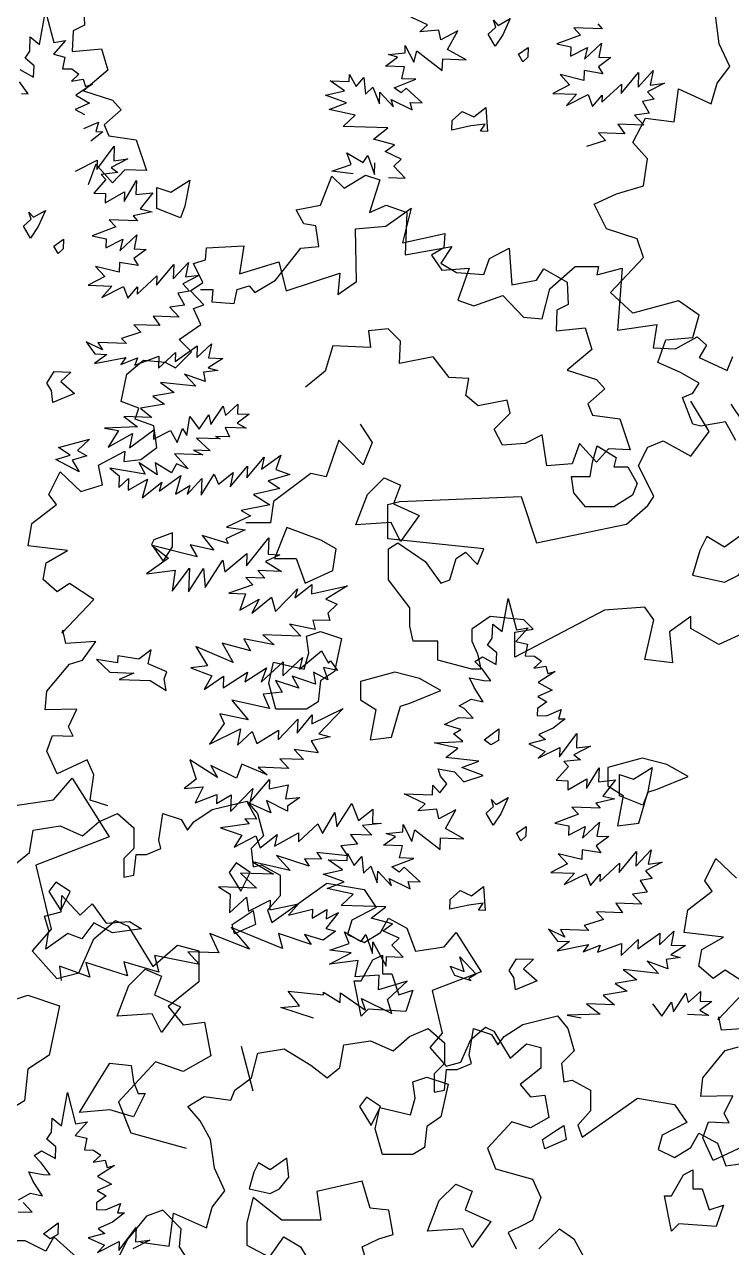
# Model space of a CAD drawing. Header units: inches. Extents: x 11.9 to 85.3, y 21.1 to 37.4.
# Drawn here: x 68.624 to 68.981, y 22.103 to 22.72 of the extents above; entities that cross this region are included whole.
import ezdxf

# ---------------------------------------------------------------- set-up
doc = ezdxf.new("R2010")
doc.units = ezdxf.units.IN
doc.header["$MEASUREMENT"] = 0
doc.layers.add('CAY', color=94, linetype='Continuous')
doc.layers.add('CAY-3', color=61, linetype='Continuous')

# ---------------------------------------------------------------- blocks, each defined once
blk = doc.blocks.new('A$C76451831')
at = {"layer": 'CAY'}
for p, q in [((4659.2, 1730), (4666, 1767.4)), ((4666, 1767.4), (4675.2, 1732.1)), ((4648.1, 1722.6), (4648.6, 1738.5)), ((4648.6, 1738.5), (4659.2, 1730)), ((4688.4, 1734.4), (4674.7, 1719)), ((4675.2, 1732.1), (4688.4, 1734.4)), ((4642.8, 1714.7), (4648.1, 1722.6)), ((4653, 1706.2), (4642.8, 1714.7)), ((4652.5, 1693), (4653, 1706.2)), ((4674.7, 1719), (4687.7, 1715.8)), ((4687.7, 1715.8), (4685, 1702.8)), ((4628.6, 1696.6), (4636.9, 1701.7)), ((4636.5, 1688.1), (4628.6, 1696.6)), ((4636.9, 1701.7), (4652.5, 1693)), ((4685, 1702.8), (4695.4, 1702.4)), ((4703.4, 1696.7), (4694.9, 1688.8)), ((4695.4, 1702.4), (4703.4, 1696.7)), ((4627.6, 1667.1), (4622.5, 1678.2)), ((4622.5, 1678.2), (4638.7, 1674.9)), ((4646.4, 1674.6), (4636.5, 1688.1)), ((4694.9, 1688.8), (4708.2, 1691.1)), ((4718.8, 1685.3), (4699.8, 1672.8)), ((4708.2, 1691.1), (4710.6, 1682.8)), ((4710.6, 1682.8), (4718.8, 1685.3)), ((4637.9, 1650.9), (4627.6, 1667.1)), ((4638.7, 1674.9), (4646.4, 1674.6)), ((4699.8, 1672.8), (4715.4, 1664.1)), ((4611, 1646.4), (4624.4, 1654.1)), ((4624.4, 1654.1), (4637.9, 1650.9)), ((4709.5, 1651.1), (4698.8, 1643.4)), ((4715.4, 1664.1), (4699.3, 1656.9)), ((4699.3, 1656.9), (4709.5, 1651.1)), ((4616.3, 1643.5), (4611, 1646.4)), ((4626.4, 1632.7), (4616.3, 1643.5)), ((4698.8, 1643.4), (4698.5, 1635.7)), ((4708.9, 1635.3), (4725.5, 1642.4)), ((4725.5, 1642.4), (4722.4, 1632.1)), ((4594.4, 1625.7), (4610.5, 1633.3)), ((4612.8, 1620.1), (4594.4, 1625.7)), ((4610.5, 1633.3), (4626.4, 1632.7)), ((4698.5, 1635.7), (4708.9, 1635.3)), ((4730.1, 1631.8), (4716.6, 1621.4)), ((4722.4, 1632.1), (4730.1, 1631.8)), ((4604.5, 1614.9), (4612.8, 1620.1)), ((4615, 1606.4), (4604.5, 1614.9)), ((4716.6, 1621.4), (4700.5, 1614.3)), ((4700.5, 1614.3), (4708, 1608.6)), ((4723.6, 1589.4), (4743.1, 1615.5)), ((4743.1, 1615.5), (4742.6, 1599.2)), ((4582.8, 1604.8), (4615, 1606.4)), ((4609.3, 1598.9), (4582.8, 1604.8)), ((4595.8, 1588.5), (4609.3, 1598.9)), ((4708, 1608.6), (4689.3, 1603.8)), ((4689.3, 1603.8), (4707.5, 1595.4)), ((4699.6, 1587.6), (4724, 1599.9)), ((4724, 1599.9), (4723.6, 1589.4)), ((4758.5, 1601.4), (4739.6, 1591.6)), ((4742.6, 1599.2), (4758.5, 1601.4)), ((4632.8, 1584.5), (4595.8, 1588.5)), ((4614, 1577.4), (4632.8, 1584.5)), ((4707.5, 1595.4), (4699.6, 1587.6)), ((4747.1, 1585.9), (4728.4, 1583.8)), ((4728.4, 1583.8), (4733.7, 1578.2)), ((4739.6, 1591.6), (4747.1, 1585.9)), ((4587.2, 1575.6), (4605.7, 1572.3)), ((4589.7, 1567.4), (4587.2, 1575.6)), ((4605.7, 1572.3), (4616.2, 1561)), ((4637.7, 1568.4), (4614, 1577.4)), ((4616.2, 1561), (4637.7, 1568.4)), ((4733.7, 1578.2), (4720, 1562.8)), ((4754.1, 1553.5), (4768.1, 1577)), ((4768.1, 1577), (4767.5, 1561.2)), ((4154.9, 1541), (4175.6, 1565.2)), ((4175.6, 1565.2), (4217.4, 1499.1)), ((4580.8, 1546.4), (4581.1, 1557.2)), ((4581.1, 1557.2), (4589, 1548.8)), ((4589, 1548.8), (4597.1, 1559)), ((4597.1, 1559), (4589.7, 1567.4)), ((4720, 1562.8), (4733.1, 1562.4)), ((4732.8, 1552), (4754.5, 1564.3)), ((4733.1, 1562.4), (4732.8, 1552)), ((4754.5, 1564.3), (4754.1, 1553.5)), ((4767.5, 1561.2), (4786.6, 1563.2)), ((4786.6, 1563.2), (4772.4, 1545.1)), ((4106.6, 1533.9), (4154.9, 1541)), ((4572.7, 1536.2), (4549.1, 1547.5)), ((4549.1, 1547.5), (4580.8, 1546.4)), ((4785.9, 1541.9), (4764.4, 1537.2)), ((4772.4, 1545.1), (4785.9, 1541.9)), ((4564.3, 1528.4), (4572.7, 1536.2)), ((4585.6, 1530.3), (4564.3, 1528.4)), ((4588, 1519.4), (4585.6, 1530.3)), ((4606.9, 1529.6), (4588, 1519.4)), ((4595.3, 1508.7), (4606.9, 1529.6)), ((4769.2, 1531.6), (4737.5, 1532.7)), ((4737.5, 1532.7), (4745, 1524.8)), ((4764.4, 1537.2), (4769.2, 1531.6)), ((4547.6, 1504.9), (4547.9, 1513.1)), ((4547.9, 1513.1), (4557.6, 1494.1)), ((4745, 1524.8), (4718.3, 1514.8)), ((4718.3, 1514.8), (4734.1, 1511.6)), ((4749.5, 1497.9), (4768.7, 1515.8)), ((4768.7, 1515.8), (4765.4, 1500)), ((4525.8, 1489.8), (4539.3, 1499.8)), ((4528.9, 1502.9), (4547.6, 1504.9)), ((4539.3, 1499.8), (4528.9, 1502.9)), ((4557.6, 1494.1), (4560.8, 1507.2)), ((4560.8, 1507.2), (4589.5, 1484.9)), ((4616.2, 1497.1), (4595.3, 1508.7)), ((4734.1, 1511.6), (4733.7, 1501.1)), ((4733.7, 1501.1), (4752.6, 1510.9)), ((4752.6, 1510.9), (4749.5, 1497.9)), ((4779, 1499.6), (4765, 1489.2)), ((4765.4, 1500), (4779, 1499.6)), ((4217.4, 1499.1), (4134.9, 1467.3)), ((4547, 1489.1), (4525.8, 1489.8)), ((4543.8, 1475.6), (4547, 1489.1)), ((4589.5, 1484.9), (4589.9, 1498)), ((4589.9, 1498), (4616.2, 1497.1)), ((4765, 1489.2), (4770.2, 1481.3)), ((4463.6, 1473.4), (4484.8, 1472.7)), ((4479.5, 1462), (4463.6, 1473.4)), ((4484.8, 1472.7), (4485.1, 1480.4)), ((4485.1, 1480.4), (4492.8, 1466.9)), ((4492.8, 1466.9), (4501.3, 1477.1)), ((4501.3, 1477.1), (4503.4, 1458.4)), ((4535.3, 1465.5), (4559.7, 1475)), ((4559.7, 1475), (4543.8, 1475.6)), ((4722.1, 1480.2), (4732.6, 1469)), ((4748.6, 1473.9), (4722.1, 1480.2)), ((4749, 1484.7), (4748.6, 1473.9)), ((4770.2, 1481.3), (4749, 1484.7)), ((4790.7, 1459.3), (4810.1, 1482.6)), ((4809.5, 1466.3), (4826.5, 1484.8)), ((4810.1, 1482.6), (4809.5, 1466.3)), ((4826.5, 1484.8), (4823.2, 1468.6)), ((4134.9, 1467.3), (4152, 1395.3)), ((4458, 1457.3), (4479.5, 1462)), ((4503.4, 1458.4), (4511.4, 1466.3)), ((4511.4, 1466.3), (4518.8, 1447.4)), ((4518.8, 1447.4), (4519.3, 1460.6)), ((4519.3, 1460.6), (4534.6, 1444.2)), ((4543.3, 1459.7), (4535.3, 1465.5)), ((4548.9, 1465), (4543.3, 1459.7)), ((4566.9, 1448.5), (4548.9, 1465)), ((4732.6, 1469), (4713.7, 1459.2)), ((4713.7, 1459.2), (4740.4, 1458.3)), ((4740.4, 1458.3), (4729, 1445.5)), ((4769, 1449.1), (4791.1, 1469.7)), ((4791.1, 1469.7), (4790.7, 1459.3)), ((4839.1, 1470.7), (4820.2, 1461)), ((4820.2, 1461), (4827.6, 1452.5)), ((4823.2, 1468.6), (4839.1, 1470.7)), ((4481.7, 1448.7), (4458, 1457.3)), ((4462.4, 1441.3), (4481.7, 1448.7)), ((4534.6, 1444.2), (4532.2, 1452.4)), ((4532.2, 1452.4), (4555.8, 1440.7)), ((4555.8, 1440.7), (4553.3, 1449)), ((4553.3, 1449), (4566.9, 1448.5)), ((4729, 1445.5), (4753.5, 1457.8)), ((4753.5, 1457.8), (4758.5, 1444.5)), ((4758.5, 1444.5), (4769.3, 1457.3)), ((4769.3, 1457.3), (4769, 1449.1)), ((4827.6, 1452.5), (4814.4, 1450.3)), ((4814.4, 1450.3), (4822.1, 1436.9)), ((4491.7, 1434.8), (4462.4, 1441.3)), ((4478.1, 1422.1), (4491.7, 1434.8)), ((4822.1, 1436.9), (4805.7, 1434.7)), ((4805.7, 1434.7), (4816.2, 1423.5)), ((4528.3, 1420.4), (4478.1, 1422.1)), ((4512, 1407.8), (4528.3, 1420.4)), ((4786.8, 1424.5), (4794.5, 1413.8)), ((4816.2, 1423.5), (4786.8, 1424.5)), ((4200.3, 1384.7), (4224.5, 1405.3)), ((4224.5, 1405.3), (4238.7, 1398.8)), ((4535.8, 1401.5), (4512, 1407.8)), ((4773, 1406.4), (4751.5, 1399.4)), ((4794.5, 1413.8), (4765.1, 1414.8)), ((4765.1, 1414.8), (4773, 1406.4)), ((4152, 1395.3), (4130.8, 1371.1)), ((4238.7, 1398.8), (4266.4, 1353.4)), ((4487, 1379.2), (4482, 1392.5)), ((4482, 1392.5), (4500.7, 1381.4)), ((4500.7, 1381.4), (4505.9, 1389.4)), ((4505.9, 1389.4), (4513.4, 1367.9)), ((4525.1, 1393.7), (4535.8, 1401.5)), ((4543.4, 1385.4), (4525.1, 1393.7)), ((4711.4, 1395.4), (4721.4, 1381.9)), ((4729.7, 1386.6), (4711.4, 1395.4)), ((4724.6, 1394.9), (4729.7, 1386.6)), ((4756.7, 1393.8), (4724.6, 1394.9)), ((4751.5, 1399.4), (4756.7, 1393.8)), ((4811.7, 1373.3), (4836.3, 1391)), ((4835.9, 1377.9), (4852.3, 1393.2)), ((4836.3, 1391), (4835.9, 1377.9)), ((4852.3, 1393.2), (4849, 1377.4)), ((4183.2, 1346.3), (4200.3, 1384.7)), ((4266.4, 1353.4), (4294.1, 1377.6)), ((4294.1, 1377.6), (4318.3, 1371.1)), ((4465.5, 1371.8), (4487, 1379.2)), ((4513.4, 1367.9), (4513.8, 1381)), ((4513.8, 1381), (4528.7, 1353.7)), ((4535, 1377.5), (4543.4, 1385.4)), ((4547.7, 1363.9), (4535, 1377.5)), ((4735, 1381.4), (4721, 1371)), ((4721, 1371), (4756.1, 1378)), ((4721.4, 1381.9), (4735, 1381.4)), ((4756.1, 1378), (4750.4, 1370)), ((4750.4, 1370), (4769.3, 1377.5)), ((4766.3, 1369.4), (4793.3, 1379.4)), ((4769.3, 1377.5), (4766.3, 1369.4)), ((4792.9, 1365.8), (4812.1, 1383.7)), ((4793.3, 1379.4), (4792.9, 1365.8)), ((4812.1, 1383.7), (4811.7, 1373.3)), ((4865.3, 1376.9), (4848.6, 1366.6)), ((4849, 1377.4), (4865.3, 1376.9)), ((4130.8, 1371.1), (4158.5, 1339.9)), ((4318.3, 1371.1), (4318.3, 1336.3)), ((4464.9, 1355.9), (4489.4, 1368.7)), ((4489.4, 1368.7), (4465.5, 1371.8)), ((4528.7, 1353.7), (4529.1, 1364.6)), ((4529.1, 1364.6), (4547.7, 1363.9)), ((4859.4, 1363.5), (4843.5, 1361.3)), ((4848.6, 1366.6), (4859.4, 1363.5)), ((4497.2, 1360.3), (4464.9, 1355.9)), ((4493.9, 1341.8), (4497.2, 1360.3)), ((4834.8, 1345.7), (4795, 1349.9)), ((4795, 1349.9), (4810.5, 1338.4)), ((4822.1, 1359.3), (4834.8, 1345.7)), ((4845.4, 1350.8), (4822.1, 1359.3)), ((4843.5, 1361.3), (4845.4, 1350.8)), ((4158.5, 1339.9), (4183.2, 1346.3)), ((4318.3, 1336.3), (4283.5, 1308.6)), ((4520.7, 1343.6), (4493.9, 1341.8)), ((4520.1, 1327.3), (4520.7, 1343.6)), ((4552.2, 1337), (4520.1, 1327.3)), ((4530.1, 1316.5), (4552.2, 1337)), ((4810.5, 1338.4), (4786.3, 1334.3)), ((4786.3, 1334.3), (4799.6, 1325.7)), ((4431.5, 1309.1), (4418.5, 1325.8)), ((4418.5, 1325.8), (4458.3, 1321.7)), ((4458.3, 1321.7), (4458.4, 1324.4)), ((4458.4, 1324.4), (4477, 1312.9)), ((4477, 1312.9), (4477.4, 1323.8)), ((4477.4, 1323.8), (4505.7, 1304.2)), ((4799.6, 1325.7), (4772.7, 1321.2)), ((4772.7, 1321.2), (4785.5, 1310.3)), ((4851.8, 1302.5), (4865.7, 1323.4)), ((4865.7, 1323.4), (4868.1, 1312.9)), ((4868.1, 1312.9), (4882.1, 1325.5)), ((4882.1, 1325.5), (4881.7, 1314.6)), ((4283.5, 1308.6), (4300.6, 1287.9)), ((4410.2, 1307.5), (4431.5, 1309.1)), ((4446.9, 1295.4), (4410.2, 1307.5)), ((4501.2, 1317.5), (4535, 1300.5)), ((4505.7, 1304.2), (4501.2, 1317.5)), ((4535, 1300.5), (4530.1, 1316.5)), ((4753.8, 1311.4), (4769.3, 1300)), ((4785.5, 1310.3), (4753.8, 1311.4)), ((4828.1, 1311.5), (4838.5, 1297.6)), ((4838.5, 1297.6), (4849.5, 1313.5)), ((4849.5, 1313.5), (4851.8, 1302.5)), ((4894.8, 1314.2), (4881.4, 1304.2)), ((4881.7, 1314.6), (4894.8, 1314.2)), ((4682.3, 1288.4), (4721.2, 1297.8)), ((4721.2, 1297.8), (4733, 1283.7)), ((4769.3, 1300), (4732.1, 1298.6)), ((4732.1, 1298.6), (4747.8, 1295.7)), ((4891.6, 1298.4), (4867.6, 1299.3)), ((4881.4, 1304.2), (4891.6, 1298.4)), ((4300.6, 1287.9), (4324.7, 1290.9)), ((4324.7, 1290.9), (4331.8, 1253.1)), ((4554.9, 1274.6), (4575.8, 1283.7)), ((4575.8, 1283.7), (4594.3, 1267.5)), ((4622.2, 1253.8), (4626.9, 1283.7)), ((4626.9, 1283.7), (4647.3, 1277)), ((4661.5, 1274.6), (4682.3, 1288.4)), ((4733, 1283.7), (4740.1, 1258.5)), ((4481, 1265.2), (4511.3, 1269.9)), ((4511.3, 1269.9), (4536.5, 1258.5)), ((4536.5, 1258.5), (4554.9, 1274.6)), ((4594.3, 1267.5), (4594.3, 1244.3)), ((4647.3, 1277), (4654.4, 1265.2)), ((4654.4, 1265.2), (4661.5, 1274.6)), ((4331.8, 1253.1), (4300.6, 1235.4)), ((4377.3, 1228.2), (4384.3, 1256.1)), ((4384.3, 1256.1), (4414.2, 1260.8)), ((4414.2, 1260.8), (4444.1, 1242.4)), ((4476.7, 1240), (4481, 1265.2)), ((4624.5, 1244.3), (4622.2, 1253.8)), ((4740.1, 1258.5), (4725.9, 1244.3)), ((4269.3, 1246.1), (4228, 1201.2)), ((4300.6, 1235.4), (4269.3, 1246.1)), ((4444.1, 1242.4), (4462.6, 1228.2)), ((4462.6, 1228.2), (4476.7, 1240)), ((4594.3, 1244.3), (4582.9, 1232.9)), ((4608.4, 1237.6), (4624.5, 1244.3)), ((4725.9, 1244.3), (4728.3, 1223.9)), ((4358.8, 1214.4), (4377.3, 1228.2)), ((4582.9, 1232.9), (4582.9, 1212.1)), ((4594.3, 1214.4), (4596.6, 1237.6)), ((4596.6, 1237.6), (4608.4, 1237.6)), ((4728.3, 1223.9), (4737.7, 1225.8)), ((4737.7, 1225.8), (4758.6, 1214.4)), ((4354.1, 1203), (4358.8, 1214.4)), ((4582.9, 1212.1), (4594.3, 1214.4)), ((4758.6, 1214.4), (4758.6, 1191.2)), ((4228, 1201.2), (4241.6, 1166.4)), ((4305.7, 1196), (4324.2, 1207.4)), ((4324.2, 1207.4), (4354.1, 1203)), ((4749.1, 1161.4), (4811.2, 1205.4)), ((4811.2, 1205.4), (4852.9, 1198.3)), ((4852.9, 1198.3), (4866.7, 1177.9)), ((4319.5, 1179.8), (4305.7, 1196)), ((4758.6, 1191.2), (4744.4, 1175.1)), ((4331.3, 1159), (4319.5, 1179.8)), ((4744.4, 1175.1), (4749.1, 1161.4)), ((4866.7, 1177.9), (4839.1, 1163.7)), ((4241.6, 1166.4), (4304.1, 1149.3)), ((4335.6, 1126.7), (4331.3, 1159)), ((4839.1, 1163.7), (4834.4, 1147.6)), ((4871.4, 1149.9), (4880.4, 1166.1)), ((4880.4, 1166.1), (4901.2, 1154.7)), ((4834.4, 1147.6), (4852.9, 1138.5)), ((4852.9, 1138.5), (4871.4, 1149.9)), ((4901.2, 1154.7), (4910.7, 1129.1)), ((4910.7, 1129.1), (4942.9, 1133.8)), ((4347.4, 1101.2), (4335.6, 1126.7)), ((4333.2, 1082.7), (4347.4, 1101.2)), ((5470, 1100.6), (5471.1, 1075.2)), ((5420.6, 1053.6), (5427.3, 1091)), ((5427.3, 1091), (5436.5, 1055.8)), ((5856.5, 1075.7), (5832.8, 1086.9)), ((4284.9, 1039.1), (4289.6, 1076)), ((4289.6, 1076), (4326.6, 1059.5)), ((4326.6, 1059.5), (4333.2, 1082.7)), ((5471.1, 1075.2), (5458.4, 1068.9)), ((5848, 1067.8), (5856.5, 1075.7)), ((6048.2, 1076.7), (6053, 1071.1)), ((5409.5, 1046.3), (5410, 1062.2)), ((5410, 1062.2), (5420.6, 1053.6)), ((5458.4, 1068.9), (5457.3, 1045.7)), ((5869.4, 1069.8), (5848, 1067.8)), ((5871.7, 1058.8), (5869.4, 1069.8)), ((5890.7, 1069), (5871.7, 1058.8)), ((5879.1, 1048.1), (5890.7, 1069)), ((6028.7, 1064.2), (6002.1, 1054.3)), ((6053, 1071.1), (6021.3, 1072.2)), ((6021.3, 1072.2), (6028.7, 1064.2)), ((5404.2, 1038.3), (5409.5, 1046.3)), ((5449.8, 1058.1), (5436.1, 1042.7)), ((5436.5, 1055.8), (5449.8, 1058.1)), ((5457.3, 1045.7), (5490, 1048.9)), ((5490, 1048.9), (5497.4, 1024.6)), ((5831.4, 1044.3), (5831.6, 1052.5)), ((5831.6, 1052.5), (5841.4, 1033.6)), ((5841.4, 1033.6), (5844.6, 1046.6)), ((5844.6, 1046.6), (5873.3, 1024.3)), ((5900, 1036.5), (5879.1, 1048.1)), ((6002.1, 1054.3), (6017.8, 1051)), ((6017.8, 1051), (6017.5, 1040.6)), ((6017.5, 1040.6), (6036.4, 1050.3)), ((6033.2, 1037.3), (6052.4, 1055.2)), ((6036.4, 1050.3), (6033.2, 1037.3)), ((6052.4, 1055.2), (6049.1, 1039.5)), ((4252.7, 1043.4), (4284.9, 1039.1)), ((5414.3, 1029.8), (5404.2, 1038.3)), ((5436.1, 1042.7), (5449.1, 1039.5)), ((5449.1, 1039.5), (5446.4, 1026.4)), ((5809.5, 1029.2), (5823, 1039.2)), ((5812.7, 1042.3), (5831.4, 1044.3)), ((5823, 1039.2), (5812.7, 1042.3)), ((5873.3, 1024.3), (5873.7, 1037.4)), ((5873.7, 1037.4), (5900, 1036.5)), ((6062.7, 1039), (6048.8, 1028.6)), ((6049.1, 1039.5), (6062.7, 1039)), ((5398.3, 1025.4), (5413.9, 1016.7)), ((5413.9, 1016.7), (5414.3, 1029.8)), ((5446.4, 1026.4), (5456.8, 1026.1)), ((5464.8, 1020.4), (5456.3, 1012.5)), ((5456.8, 1026.1), (5464.8, 1020.4)), ((5497.4, 1024.6), (5470, 1001.4)), ((5768.6, 1012.1), (5768.9, 1019.8)), ((5768.9, 1019.8), (5776.6, 1006.4)), ((5830.8, 1028.5), (5809.5, 1029.2)), ((5827.6, 1015), (5830.8, 1028.5)), ((6005.9, 1019.7), (6016.3, 1008.4)), ((6032.4, 1013.3), (6005.9, 1019.7)), ((6032.8, 1024.2), (6032.4, 1013.3)), ((6053.9, 1020.7), (6032.8, 1024.2)), ((6048.8, 1028.6), (6053.9, 1020.7)), ((6074.5, 998.7), (6093.9, 1022)), ((6093.3, 1005.7), (6110.2, 1024.2)), ((6093.9, 1022), (6093.3, 1005.7)), ((6110.2, 1024.2), (6107, 1008)), ((5407.8, 998.3), (5397.8, 1011.8)), ((5456.3, 1012.5), (5469.5, 1014.7)), ((5480.2, 1008.9), (5461.2, 996.5)), ((5469.5, 1014.7), (5472, 1006.5)), ((5472, 1006.5), (5480.2, 1008.9)), ((5747.3, 1012.8), (5768.6, 1012.1)), ((5763.2, 1001.4), (5747.3, 1012.8)), ((5776.6, 1006.4), (5785.1, 1016.5)), ((5785.1, 1016.5), (5787.1, 997.8)), ((5787.1, 997.8), (5795.1, 1005.7)), ((5795.1, 1005.7), (5802.6, 986.9)), ((5819.1, 1004.9), (5843.5, 1014.5)), ((5827.1, 999.2), (5819.1, 1004.9)), ((5832.7, 1004.4), (5827.1, 999.2)), ((5843.5, 1014.5), (5827.6, 1015)), ((5850.7, 987.9), (5832.7, 1004.4)), ((6016.3, 1008.4), (5997.4, 998.7)), ((6052.8, 988.6), (6074.8, 1009.1)), ((6074.8, 1009.1), (6074.5, 998.7)), ((6122.9, 1010.1), (6104, 1000.4)), ((6107, 1008), (6122.9, 1010.1)), ((5400.1, 998.6), (5407.8, 998.3)), ((5461.2, 996.5), (5476.8, 987.8)), ((5470, 1001.4), (5502.7, 990.9)), ((5502.7, 990.9), (5512.2, 980.3)), ((5741.8, 996.7), (5763.2, 1001.4)), ((5765.5, 988.2), (5741.8, 996.7)), ((5802.6, 986.9), (5803.1, 1000)), ((5803.1, 1000), (5818.4, 983.6)), ((5818.4, 983.6), (5815.9, 991.8)), ((5815.9, 991.8), (5839.5, 980.1)), ((5997.4, 998.7), (6024.1, 997.7)), ((6024.1, 997.7), (6012.8, 985)), ((6012.8, 985), (6037.3, 997.3)), ((6037.3, 997.3), (6042.2, 983.9)), ((6042.2, 983.9), (6053.1, 996.7)), ((6053.1, 996.7), (6052.8, 988.6)), ((6111.4, 992), (6098.2, 989.7)), ((6104, 1000.4), (6111.4, 992)), ((5476.8, 987.8), (5460.6, 980.6)), ((5460.6, 980.6), (5470.9, 974.8)), ((5512.2, 980.3), (5493.2, 963.4)), ((5746.2, 980.7), (5765.5, 988.2)), ((5775.4, 974.2), (5746.2, 980.7)), ((5839.5, 980.1), (5837.1, 988.4)), ((5837.1, 988.4), (5850.7, 987.9)), ((6098.2, 989.7), (6105.9, 976.3)), ((5470.3, 959), (5486.9, 966.1)), ((5486.9, 966.1), (5483.8, 955.8)), ((5493.2, 963.4), (5498.5, 950.8)), ((5761.9, 961.5), (5775.4, 974.2)), ((6070.5, 963.9), (6078.3, 953.2)), ((6099.9, 962.9), (6070.5, 963.9)), ((6105.9, 976.3), (6089.5, 974.1)), ((6089.5, 974.1), (6099.9, 962.9)), ((5491.5, 955.5), (5478, 945.1)), ((5483.8, 955.8), (5491.5, 955.5)), ((5498.5, 950.8), (5529.1, 946.6)), ((5812.1, 959.8), (5761.9, 961.5)), ((5795.8, 947.2), (5812.1, 959.8)), ((6078.3, 953.2), (6048.9, 954.2)), ((6048.9, 954.2), (6056.8, 945.8)), ((5485, 913.1), (5504.5, 939.2)), ((5504.5, 939.2), (5503.9, 922.9)), ((5529.1, 946.6), (5540.7, 911.8)), ((5819.6, 940.9), (5795.8, 947.2)), ((5808.9, 933.2), (5819.6, 940.9)), ((6056.8, 945.8), (6035.2, 938.9)), ((5460.9, 911.2), (5485.4, 923.5)), ((5485.4, 923.5), (5485, 913.1)), ((5519.9, 925), (5501, 915.3)), ((5503.9, 922.9), (5519.9, 925)), ((5770.8, 918.6), (5765.8, 931.9)), ((5765.8, 931.9), (5784.4, 920.9)), ((5784.4, 920.9), (5789.7, 928.8)), ((5789.7, 928.8), (5797.1, 907.3)), ((5827.2, 924.8), (5808.9, 933.2)), ((5818.7, 916.9), (5827.2, 924.8)), ((5483.7, 919.1), (5475.3, 895.9)), ((5502.7, 898.1), (5483.7, 919.1)), ((5508.5, 909.6), (5489.8, 907.5)), ((5501, 915.3), (5508.5, 909.6)), ((5516.4, 912.8), (5502.7, 898.1)), ((5540.7, 911.8), (5516.4, 912.8)), ((5749.2, 911.2), (5770.8, 918.6)), ((5773.1, 908.1), (5749.2, 911.2)), ((5797.1, 907.3), (5797.6, 920.4)), ((5831.4, 903.4), (5818.7, 916.9)), ((5495.1, 901.9), (5481.4, 886.5)), ((5489.8, 907.5), (5495.1, 901.9)), ((5515.5, 877.1), (5529.5, 900.7)), ((5529.5, 900.7), (5528.9, 884.8)), ((5812.9, 904), (5831.4, 903.4)), ((5481.4, 886.5), (5494.5, 886)), ((5494.1, 875.6), (5515.9, 888)), ((5494.5, 886), (5494.1, 875.6)), ((5515.9, 888), (5515.5, 877.1)), ((5528.9, 884.8), (5548, 886.9)), ((5548, 886.9), (5533.8, 868.8)), ((5533.8, 868.8), (5547.3, 865.6)), ((5498.9, 856.4), (5506.3, 848.5)), ((5530.6, 855.3), (5498.9, 856.4)), ((5547.3, 865.6), (5525.8, 860.9)), ((5525.8, 860.9), (5530.6, 855.3)), ((5506.3, 848.5), (5479.7, 838.5)), ((5510.8, 821.5), (5530, 839.5)), ((5530, 839.5), (5526.8, 823.7)), ((5479.7, 838.5), (5495.4, 835.2)), ((5495.4, 835.2), (5495.1, 824.8)), ((5495.1, 824.8), (5514, 834.6)), ((5514, 834.6), (5510.8, 821.5)), ((5540.3, 823.2), (5526.4, 812.8)), ((5526.4, 812.8), (5531.5, 805)), ((5526.8, 823.7), (5540.3, 823.2)), ((5510, 797.5), (5483.5, 803.9)), ((5483.5, 803.9), (5494, 792.7)), ((5510.4, 808.4), (5510, 797.5)), ((5531.5, 805), (5510.4, 808.4)), ((5552.1, 782.9), (5571.5, 806.3)), ((5570.9, 790), (5587.9, 808.4)), ((5571.5, 806.3), (5570.9, 790)), ((5587.9, 808.4), (5584.6, 792.2)), ((5494, 792.7), (5475, 782.9)), ((5530.4, 772.8), (5552.4, 793.3)), ((5552.4, 793.3), (5552.1, 782.9)), ((5600.5, 794.4), (5581.6, 784.6)), ((5581.6, 784.6), (5589, 776.2)), ((5584.6, 792.2), (5600.5, 794.4)), ((5475, 782.9), (5501.7, 782)), ((5501.7, 782), (5490.4, 769.2)), ((5490.4, 769.2), (5514.9, 781.5)), ((5514.9, 781.5), (5519.8, 768.2)), ((5519.8, 768.2), (5530.7, 781)), ((5530.7, 781), (5530.4, 772.8)), ((5589, 776.2), (5575.8, 773.9)), ((5575.8, 773.9), (5583.5, 760.5)), ((5583.5, 760.5), (5567.1, 758.4)), ((5567.1, 758.4), (5577.6, 747.1)), ((5577.6, 747.1), (5548.1, 748.2)), ((5548.1, 748.2), (5555.9, 737.5)), ((5534.4, 730.1), (5512.8, 723.1)), ((5526.5, 738.5), (5534.4, 730.1)), ((5555.9, 737.5), (5526.5, 738.5)), ((5472.8, 719.1), (5482.8, 705.6)), ((5491.1, 710.3), (5472.8, 719.1)), ((5518.1, 717.5), (5485.9, 718.6)), ((5485.9, 718.6), (5491.1, 710.3)), ((5512.8, 723.1), (5518.1, 717.5)), ((5597.3, 701.6), (5613.7, 716.9)), ((5613.7, 716.9), (5610.4, 701.1)), ((5496.3, 705.1), (5482.4, 694.7)), ((5482.4, 694.7), (5517.5, 701.6)), ((5482.8, 705.6), (5496.3, 705.1)), ((5517.5, 701.6), (5511.8, 693.7)), ((5527.6, 693.1), (5554.7, 703.1)), ((5554.2, 689.5), (5573.5, 707.4)), ((5554.7, 703.1), (5554.2, 689.5)), ((5573.1, 697), (5597.7, 714.7)), ((5573.5, 707.4), (5573.1, 697)), ((5597.7, 714.7), (5597.3, 701.6)), ((5511.8, 693.7), (5530.6, 701.2)), ((5530.6, 701.2), (5527.6, 693.1)), ((5626.7, 700.5), (5610, 690.2)), ((5610, 690.2), (5620.8, 687.1)), ((5610.4, 701.1), (5626.7, 700.5)), ((5606.7, 674.5), (5583.5, 683)), ((5583.5, 683), (5596.1, 669.4)), ((5620.8, 687.1), (5604.8, 685)), ((5604.8, 685), (5606.7, 674.5)), ((5571.9, 662.1), (5547.7, 658)), ((5596.1, 669.4), (5556.4, 673.5)), ((5556.4, 673.5), (5571.9, 662.1)), ((5561, 649.3), (5534.1, 644.8)), ((5547.7, 658), (5561, 649.3)), ((5613.2, 626.2), (5627.1, 647)), ((5627.1, 647), (5629.4, 636.5)), ((5629.4, 636.5), (5643.5, 649.2)), ((5643.5, 649.2), (5643.1, 638.3)), ((5515.2, 635.1), (5530.7, 623.7)), ((5546.9, 634), (5515.2, 635.1)), ((5534.1, 644.8), (5546.9, 634)), ((5586.1, 614), (5589.5, 635.2)), ((5589.5, 635.2), (5599.9, 621.2)), ((5599.9, 621.2), (5610.9, 637.2)), ((5610.9, 637.2), (5613.2, 626.2)), ((5656.2, 637.9), (5642.7, 627.9)), ((5643.1, 638.3), (5656.2, 637.9)), ((5530.7, 623.7), (5493.4, 622.2)), ((5493.4, 622.2), (5509.2, 619.4)), ((5509.2, 619.4), (5497.7, 600.8)), ((5521.7, 599.9), (5549.1, 620.3)), ((5549.1, 620.3), (5548.8, 609.9)), ((5548.8, 609.9), (5567.7, 619.6)), ((5567.7, 619.6), (5575.4, 606.2)), ((5575.4, 606.2), (5581.3, 621.9)), ((5581.3, 621.9), (5586.1, 614)), ((5629, 622.9), (5634, 612.3)), ((5652.9, 622.1), (5629, 622.9)), ((5642.7, 627.9), (5652.9, 622.1)), ((5497.7, 600.8), (5525, 616.1)), ((5525, 616.1), (5521.7, 599.9)), ((5596.8, 610.9), (5612.2, 596.8)), ((5623.5, 610), (5596.8, 610.9)), ((5618.2, 612.9), (5623.5, 610)), ((5634, 612.3), (5618.2, 612.9)), ((5603.9, 592.1), (5572.2, 593.2)), ((5572.2, 593.2), (5587.5, 576.3)), ((5612.2, 596.8), (5593.6, 597.4)), ((5593.6, 597.4), (5603.9, 592.1)), ((5669.9, 576.2), (5691.8, 591.7)), ((5691.8, 591.7), (5686.2, 575.6)), ((5552.8, 569.8), (5532, 583.7)), ((5532, 583.7), (5539.2, 570.3)), ((5568.7, 572), (5550.5, 583.1)), ((5550.5, 583.1), (5552.8, 569.8)), ((5574.5, 582.2), (5568.7, 572)), ((5587.5, 576.3), (5574.5, 582.2)), ((5634.8, 556.1), (5654.2, 579.4)), ((5653.7, 566.3), (5673.1, 589.7)), ((5654.2, 579.4), (5653.7, 566.3)), ((5673.1, 589.7), (5669.9, 576.2)), ((5499.6, 577.1), (5510.2, 568.6)), ((5539.2, 570.3), (5499.6, 577.1)), ((5510.2, 568.6), (5509.7, 555.5)), ((5509.7, 555.5), (5520.5, 565.5)), ((5520.5, 565.5), (5520, 552.4)), ((5520, 552.4), (5541.7, 564.8)), ((5541.7, 564.8), (5536, 543.7)), ((5554.9, 551.2), (5579.5, 568.9)), ((5579.5, 568.9), (5573.3, 547.8)), ((5586.4, 547.4), (5602.9, 565.4)), ((5602.3, 546.8), (5616.7, 570.3)), ((5602.9, 565.4), (5602.3, 546.8)), ((5616.7, 570.3), (5621.8, 559.3)), ((5621.8, 559.3), (5638.1, 572.3)), ((5638.1, 572.3), (5634.8, 556.1)), ((5701.9, 570.1), (5677.6, 562.8)), ((5686.2, 575.6), (5701.9, 570.1)), ((5536, 543.7), (5557.9, 561.5)), ((5557.9, 561.5), (5554.9, 551.2)), ((5573.3, 547.8), (5589.5, 557.7)), ((5589.5, 557.7), (5586.4, 547.4)), ((5690.5, 554.2), (5661.2, 547.5)), ((5677.6, 562.8), (5690.5, 554.2)), ((5661.2, 547.5), (5679.4, 536)), ((5683.6, 539.8), (5680.1, 515.6)), ((5657.7, 523.6), (5630.5, 510.9)), ((5679.4, 536), (5647, 529.4)), ((5647, 529.4), (5657.7, 523.6)), ((5630.5, 510.9), (5651.7, 507.9)), ((5680.1, 515.6), (5652.4, 515.6)), ((5632.6, 492.3), (5603.4, 501.4)), ((5603.4, 501.4), (5616.4, 485.1)), ((5651.7, 507.9), (5630, 497.8)), ((5630, 497.8), (5632.6, 492.3)), ((5653, 467.5), (5678.1, 498.8)), ((5678.1, 498.8), (5677.5, 480.3)), ((5597.6, 477.6), (5547.3, 490.2)), ((5547.3, 490.2), (5565.4, 476)), ((5589.9, 491), (5597.6, 477.6)), ((5616.4, 485.1), (5589.9, 491)), ((5565.4, 476), (5540.7, 458.3)), ((5606.8, 442.8), (5626.5, 473.9)), ((5626.5, 473.9), (5628.7, 460.7)), ((5628.7, 460.7), (5653.5, 481.1)), ((5653.5, 481.1), (5653, 467.5)), ((5690.6, 479.8), (5674.5, 472.2)), ((5674.5, 472.2), (5692.6, 461.1)), ((5677.5, 480.3), (5690.6, 479.8)), ((5540.7, 458.3), (5573.1, 462.6)), ((5569.5, 438.7), (5589, 464.8)), ((5573.1, 462.6), (5569.5, 438.7)), ((5589, 464.8), (5588.1, 438)), ((5588.1, 438), (5604.8, 464.2)), ((5604.8, 464.2), (5606.8, 442.8)), ((5652.5, 454.4), (5660.4, 445.9)), ((5673.8, 453.6), (5652.5, 454.4)), ((5665.9, 462.1), (5673.8, 453.6)), ((5692.6, 461.1), (5665.9, 462.1)), ((5660.4, 445.9), (5633.3, 436.5)), ((5685.6, 416.1), (5710.5, 441.5)), ((5707.5, 431.2), (5726.6, 446.4)), ((5710.5, 441.5), (5707.5, 431.2)), ((5726.6, 446.4), (5726.2, 435.9)), ((5726.2, 435.9), (5766.8, 445)), ((5766.8, 445), (5742.3, 429.9)), ((5633.3, 436.5), (5651.9, 435.8)), ((5651.9, 435.8), (5645.8, 417.4)), ((5645.8, 417.4), (5667.5, 429.8)), ((5659.3, 414.3), (5681.2, 432.1)), ((5667.5, 429.8), (5659.3, 414.3)), ((5681.2, 432.1), (5685.6, 416.1)), ((5742.3, 429.9), (5755.2, 424.1)), ((5755.2, 424.1), (5744.5, 414)), ((5744.5, 414), (5746.9, 405.8)), ((5701.4, 401.9), (5714.1, 388.3)), ((5730.2, 395.9), (5701.4, 401.9)), ((5746.9, 405.8), (5727.9, 406.4)), ((5727.9, 406.4), (5730.2, 395.9)), ((5714.1, 388.3), (5671.6, 389.8)), ((5671.6, 389.8), (5684.3, 378.5)), ((5596.3, 376.6), (5609.2, 354.8)), ((5638.3, 358.8), (5596.3, 376.6)), ((5625.9, 380.5), (5638.3, 358.8)), ((5657.8, 371.7), (5625.9, 380.5)), ((5650.1, 385.1), (5657.8, 371.7)), ((5684.3, 378.5), (5650.1, 385.1)), ((5712.8, 351.2), (5737.6, 371.6)), ((5737.6, 371.6), (5745.2, 357.8)), ((5669.7, 336.4), (5694.5, 359.5)), ((5694, 343.7), (5716, 364.2)), ((5694.5, 359.5), (5694, 343.7)), ((5716, 364.2), (5712.8, 351.2)), ((5745.2, 357.8), (5747.6, 360.4)), ((5747.6, 360.4), (5755.4, 349.7)), ((5609.2, 354.8), (5590.5, 352.7)), ((5590.5, 352.7), (5614.2, 343.7)), ((5626.9, 330.2), (5654.2, 347.8)), ((5651.2, 337), (5675.7, 352.5)), ((5654.2, 347.8), (5651.2, 337)), ((5675.7, 352.5), (5669.7, 336.4)), ((5744.6, 339.2), (5728.6, 347.9)), ((5728.6, 347.9), (5730.8, 334.2)), ((5755.4, 349.7), (5739.6, 353)), ((5739.6, 353), (5744.6, 339.2)), ((5614.2, 343.7), (5605.5, 328.2)), ((5605.5, 328.2), (5627.4, 343.3)), ((5627.4, 343.3), (5626.9, 330.2)), ((5712.1, 329.9), (5685.6, 338.5)), ((5685.6, 338.5), (5693.3, 325.1)), ((5730.8, 334.2), (5704.4, 343.3)), ((5704.4, 343.3), (5712.1, 329.9)), ((5693.3, 325.1), (5672, 323.1)), ((5672, 323.1), (5679.1, 307)), ((5636.8, 316.2), (5655.1, 294.3)), ((5679.1, 307), (5636.8, 316.2)), ((5726.5, 289.5), (5762, 306.9)), ((5762, 306.9), (5734.3, 278.4)), ((5628.2, 290.2), (5611.5, 266.8)), ((5623.2, 300.8), (5628.2, 290.2)), ((5655.1, 294.3), (5623.2, 300.8)), ((5688.7, 271.8), (5710.9, 295)), ((5710.3, 279.2), (5726.9, 299.9)), ((5710.9, 295), (5710.3, 279.2)), ((5726.9, 299.9), (5726.5, 289.5)), ((5611.5, 266.8), (5646.6, 284.1)), ((5646.6, 284.1), (5643.2, 265.7)), ((5643.2, 265.7), (5659.6, 281)), ((5659.6, 281), (5664.6, 267.6)), ((5664.6, 267.6), (5689.1, 282.7)), ((5689.1, 282.7), (5688.7, 271.8)), ((5747.3, 275.2), (5725.9, 270.5)), ((5734.3, 278.4), (5747.3, 275.2)), ((5725.9, 270.5), (5733.6, 257.1)), ((5620.7, 229.3), (5589.6, 249)), ((5589.6, 249), (5596.6, 227.4)), ((5717.4, 249.5), (5690.7, 250.4)), ((5690.7, 250.4), (5700.8, 239.6)), ((5733.6, 257.1), (5706.9, 260.7)), ((5706.9, 260.7), (5717.4, 249.5)), ((5641.9, 228.5), (5613, 242.7)), ((5613, 242.7), (5620.7, 229.3)), ((5647.9, 244.2), (5641.9, 228.5)), ((5676.5, 232.3), (5647.9, 244.2)), ((5700.8, 239.6), (5666.4, 240.8)), ((5666.4, 240.8), (5676.5, 232.3)), ((5596.6, 227.4), (5583.1, 217)), ((5656.8, 201.3), (5679, 227.2)), ((5679, 227.2), (5678.7, 216.4)), ((5678.7, 216.4), (5700.1, 221.1)), ((5700.1, 221.1), (5696.9, 205.3)), ((5583.1, 217), (5604.4, 219)), ((5604.4, 219), (5595.6, 200.7)), ((5595.6, 200.7), (5620, 210.3)), ((5620, 210.3), (5619.6, 199.9)), ((5619.6, 199.9), (5635.8, 209.7)), ((5635.2, 191.1), (5660.1, 217)), ((5635.8, 209.7), (5635.2, 191.1)), ((5660.1, 217), (5656.8, 201.3)), ((5696.9, 205.3), (5713.2, 207)), ((5713.2, 207), (5699.3, 197.1)), ((5654.1, 201.4), (5664.3, 182.4)), ((5680.4, 189.6), (5654.1, 201.4)), ((5699.1, 191.6), (5675.5, 203.3)), ((5675.5, 203.3), (5680.4, 189.6)), ((5699.3, 197.1), (5699.1, 191.6)), ((5754.7, 173.8), (5771.4, 200)), ((5771.4, 200), (5778.9, 181.1)), ((5778.9, 181.1), (5795.2, 193.7)), ((5795.2, 193.7), (5794.7, 177.9)), ((5651.2, 182.9), (5656, 177.3)), ((5664.3, 182.4), (5651.2, 182.9)), ((5738.5, 166.2), (5752.5, 189.8)), ((5752.5, 189.8), (5754.7, 173.8)), ((5656, 177.3), (5624.1, 172.9)), ((5624.1, 172.9), (5647.8, 164.4)), ((5668.6, 150.1), (5687.7, 165.3)), ((5684.6, 152.2), (5711.8, 167.2)), ((5687.7, 165.3), (5684.6, 152.2)), ((5711.5, 156.8), (5733.5, 177.3)), ((5711.8, 167.2), (5711.5, 156.8)), ((5733.5, 177.3), (5738.5, 166.2)), ((5794.2, 164.3), (5770.2, 165.1)), ((5770.2, 165.1), (5778, 154.4)), ((5805.1, 177.5), (5783.7, 175.5)), ((5783.7, 175.5), (5794.2, 164.3)), ((5794.7, 177.9), (5805.1, 177.5)), ((5647.8, 164.4), (5639.2, 151.1)), ((5639.2, 151.1), (5663.7, 163.9)), ((5663.7, 163.9), (5668.6, 150.1)), ((5778, 154.4), (5759.3, 152.4)), ((5759.3, 152.4), (5766.7, 141.2)), ((5723.7, 129.6), (5686.9, 141.7)), ((5686.9, 141.7), (5702.2, 124.9)), ((5737.5, 137.3), (5718.5, 137.9)), ((5718.5, 137.9), (5723.7, 129.6)), ((5766.7, 141.2), (5732.4, 145.1)), ((5732.4, 145.1), (5737.5, 137.3)), ((5702.2, 124.9), (5659.9, 134.5)), ((5659.9, 134.5), (5683.5, 120.6)), ((5646.4, 121.9), (5664.3, 104.9)), ((5683.5, 120.6), (5646.4, 121.9)), ((5621.8, 106.4), (5634.7, 98.2)), ((5664.3, 104.9), (5621.8, 106.4)), ((5634.7, 98.2), (5633.9, 77)), ((5633.9, 77), (5653.1, 94.9)), ((5653.1, 94.9), (5655.3, 78.9)), ((5655.3, 78.9), (5679.7, 91.2)), ((5679.7, 91.2), (5679.3, 80.4)), ((5679.3, 80.4), (5711.8, 87.4)), ((5711.8, 87.4), (5700.4, 74.6)), ((5700.4, 74.6), (5727.4, 81.4)), ((5727.4, 81.4), (5727.1, 71)), ((5727.1, 71), (5743.3, 80.8)), ((5756.7, 77.6), (5742.5, 59.6)), ((5743.3, 80.8), (5742.9, 70.4)), ((5742.9, 70.4), (5756.7, 77.6)), ((5693.7, 37.2), (5636.1, 60.6)), ((5636.1, 60.6), (5656.5, 36.3)), ((5753.3, 56.5), (5739.3, 46.5)), ((5742.5, 59.6), (5753.3, 56.5)), ((5656.5, 36.3), (5611.8, 53.7)), ((5611.8, 53.7), (5621.9, 32)), ((5726, 41.5), (5689.3, 53.7)), ((5689.3, 53.7), (5693.7, 37.2)), ((5739.3, 46.5), (5718.3, 52.7)), ((5718.3, 52.7), (5726, 41.5)), ((5600.2, 19.2), (5549.8, 29.1)), ((5549.8, 29.1), (5554.6, 10.4)), ((5621.9, 32), (5587.1, 33.3)), ((5587.1, 33.3), (5600.2, 19.2)), ((5476.9, 4.9), (5442.9, 17)), ((5442.9, 17), (5445, 1)), ((5472.5, 21.4), (5476.9, 4.9)), ((5519.5, 6.1), (5472.5, 21.4)), ((5515.1, 22.2), (5519.5, 6.1)), ((5554.6, 10.4), (5515.1, 22.2))]:
    blk.add_line(p, q, dxfattribs=at)
for points in [[(4216, 1534.3), (4196, 1540.6), (4200.2, 1569.1), (4192.8, 1586), (4159, 1570.1), (4147.4, 1595.5), (4153.8, 1613.4), (4177, 1612.3), (4171.7, 1622.9), (4181.2, 1642.9), (4145.3, 1641.9), (4147.4, 1663), (4172.8, 1693.5), (4187.5, 1697.8), (4202.3, 1718.9), (4168.5, 1716.7), (4165.4, 1731.5), (4164.3, 1728.3), (4200.2, 1766.3), (4172.8, 1784.2), (4159, 1774.7), (4143.2, 1788.5), (4146.4, 1807.4), (4170.6, 1821.2), (4126.4, 1826.4), (4130.6, 1851.7), (4158, 1872.8), (4149.6, 1884.4), (4162.2, 1909.7), (4185.4, 1887.6), (4209.7, 1895), (4205.5, 1917.1), (4235, 1933), (4233.9, 1921.4), (4252.9, 1923.5), (4270.8, 1937.2), (4267.7, 1961.4), (4246.6, 1968.8), (4250.8, 1981.5), (4230.8, 1988.9), (4237.1, 2019.4), (4256.1, 2035.3), (4280.3, 2033.1), (4291.9, 2026.8), (4309.9, 2044.7), (4296.2, 2058.5), (4320.4, 2075.3), (4312, 2093.3), (4323.6, 2097.5), (4308.8, 2113.3), (4322.5, 2122.8), (4312, 2143.9), (4325.7, 2148.1), (4326.7, 2161.8), (4368.9, 2163.9), (4363.7, 2132.3), (4408, 2146), (4416.4, 2113.3), (4476.5, 2133.3), (4474.4, 2109.1), (4495.5, 2123.9), (4494.4, 2182.9), (4528.2, 2186.1), (4556.7, 2206.1), (4547.2, 2167.1), (4594.6, 2177.6), (4593.6, 2161.8), (4579.9, 2153.4), (4591.5, 2136.5), (4622.1, 2138.6), (4609.4, 2102.8), (4627.3, 2096.4), (4660, 2108), (4683.2, 2083.8), (4704.3, 2081.7), (4712.8, 2115.4), (4741.2, 2140.7), (4767.6, 2140.7), (4765.5, 2131.2), (4794, 2138.6), (4788.7, 2069), (4833, 2075.3), (4828.8, 2049), (4854.1, 2047.9), (4878.3, 2061.6), (4888.9, 2052.1), (4880.5, 2038.4), (4912.1, 2023.7), (4918.4, 2039.5)], [(4930, 1151.2), (4896.3, 1135.4), (4884.7, 1160.7), (4891, 1178.6), (4914.2, 1177.5), (4908.9, 1188.1), (4918.4, 1208.1), (4882.5, 1207.1), (4884.7, 1228.2), (4910, 1258.8), (4924.7, 1263)], [(4939.5, 1284.1), (4905.7, 1282), (4902.6, 1296.7), (4901.5, 1293.6), (4937.4, 1331.5), (4910, 1349.5), (4896.3, 1340), (4880.4, 1353.7), (4883.6, 1372.7), (4907.9, 1386.4), (4863.6, 1391.6), (4867.8, 1417), (4895.2, 1438.1), (4886.8, 1449.7), (4899.4, 1475), (4922.6, 1452.8)], [(4680, 1494.9), (4675.3, 1503.2), (4686, 1511), (4685.6, 1500.1), (4680, 1494.9)], [(4115, 1077.7), (4130.9, 1077.2), (4120.8, 1088)], [(4115.5, 1090.9), (4128.9, 1098.6), (4142.4, 1095.4), (4132.1, 1111.6), (4127, 1122.6), (4143.2, 1119.4), (4150.9, 1119.1), (4141, 1132.6), (4133.1, 1141), (4141.4, 1146.2), (4157, 1137.5), (4157.5, 1150.6), (4147.3, 1159.1), (4152.6, 1167.1), (4153.1, 1182.9), (4163.7, 1174.4), (4170.5, 1211.8), (4179.7, 1176.6), (4192.9, 1178.8), (4179.2, 1163.4), (4192.2, 1160.3), (4189.5, 1147.2), (4199.9, 1146.8), (4207.9, 1141.1), (4199.4, 1133.3), (4212.7, 1135.5), (4215.1, 1127.3), (4223.3, 1129.7), (4204.3, 1117.2), (4219.9, 1108.5), (4203.8, 1101.4), (4214, 1095.6), (4203.3, 1087.8), (4203, 1080.1), (4213.4, 1079.7), (4230, 1086.9), (4226.9, 1076.5), (4234.6, 1076.3), (4221.1, 1065.9), (4205, 1058.7), (4212.5, 1053), (4193.8, 1048.2), (4212, 1039.9), (4204.1, 1032), (4228.5, 1044.3), (4228.1, 1033.9), (4247.6, 1060), (4247.1, 1043.7), (4263, 1045.8), (4244.1, 1036.1)], [(5963.8, 1034.3), (5959.1, 1042.6), (5969.8, 1050.4), (5969.4, 1039.5), (5963.8, 1034.3)], [(5441.4, 818.5), (5436.7, 826.9), (5447.4, 834.6), (5447, 823.8), (5441.4, 818.5)]]:
    blk.add_lwpolyline(points, dxfattribs=at)
for points in [[(4784.5, 1915.2), (4800.4, 1915.2), (4810.9, 1896.7), (4805.6, 1883.5), (4784.5, 1870.3), (4752.8, 1870.3), (4739.6, 1886.1), (4737, 1904.6), (4758.1, 1904.6), (4760.8, 1920.5), (4766, 1939), (4787.2, 1925.7)], [(4507.9, 1884.3), (4526.4, 1902.8), (4544.9, 1894.9), (4536.9, 1873.7), (4566, 1860.5), (4544.9, 1831.5), (4534.3, 1852.6), (4494.7, 1850)], [(4267.5, 1833.2), (4264.9, 1827.9), (4278.1, 1809.4), (4288.7, 1825.2), (4288.7, 1841.1)], [(4396.9, 1672), (4402.2, 1695.8), (4436.5, 1687.9), (4441.8, 1706.3), (4439.1, 1724.8), (4455, 1730.1), (4478.7, 1722.2), (4470.8, 1685.2), (4455, 1674.7), (4452.3, 1650.9), (4439.1, 1643), (4404.8, 1643)], [(4639.1, 1608.3), (4655.4, 1620.8), (4655, 1607.7), (4646.6, 1602.6)], [(4791, 1545.5), (4791, 1569.3), (4806.8, 1564), (4827.9, 1577.2), (4822.7, 1548.1), (4817.4, 1534.9)], [(4641.2, 1525.7), (4649.6, 1533.5), (4647.2, 1541.3), (4652.4, 1535.7), (4665.8, 1543.4), (4657.5, 1525.1), (4648.9, 1512.3)], [(4376, 1459.3), (4360.2, 1469.9), (4352.3, 1459.3), (4365.5, 1438.2)], [(4640.1, 1416.5), (4632.4, 1416.7), (4637.7, 1424.7), (4621.8, 1422.5), (4600.3, 1417.9), (4600.7, 1428.7), (4611.9, 1438.8), (4624.8, 1432.9), (4638.3, 1443.3)], [(4624.2, 1337.2), (4605.8, 1343.3), (4600.8, 1353.9), (4616.4, 1347.9), (4611.6, 1364.4), (4629.9, 1344.7), (4621.6, 1340)], [(4672.4, 1341), (4667.2, 1348.9), (4675.4, 1362.2), (4694.4, 1361.5), (4683.1, 1351), (4698.5, 1337.4), (4674.2, 1327.3)], [(4038.9, 1234.1), (4046.9, 1269.7), (4098.3, 1257.8), (4106.2, 1285.6), (4102.3, 1313.3), (4126, 1321.2), (4161.7, 1309.3), (4149.8, 1253.9), (4126, 1238), (4122.1, 1202.4), (4102.3, 1190.5), (4050.8, 1190.5)], [(4522.5, 1195.9), (4506.6, 1206.4), (4498.7, 1195.9), (4511.9, 1174.8)], [(4720.4, 1169.5), (4728.3, 1174.8), (4731, 1158.9), (4707.2, 1148.4), (4704.6, 1158.9)], [(4419.5, 1116.7), (4416.9, 1137.8), (4398.4, 1124.6), (4385.2, 1132.5), (4380, 1122), (4374.7, 1103.5), (4398.4, 1098.2), (4409, 1103.5)], [(4862.9, 1119.3), (4873.5, 1124.6), (4873.5, 1103.5), (4884.1, 1103.5), (4892, 1079.7), (4907.8, 1085), (4899.9, 1061.2), (4857.7, 1063.9), (4849.7, 1055.9), (4841.8, 1095.6), (4849.7, 1095.6)], [(4588.5, 1090.3), (4606.9, 1108.8), (4625.4, 1100.8), (4617.5, 1079.7), (4646.5, 1066.5), (4625.4, 1037.5), (4614.9, 1058.6), (4575.3, 1055.9)], [(5925, 1065.1), (5933.4, 1073), (5931, 1080.8), (5936.2, 1075.1), (5949.6, 1082.8), (5941.3, 1064.5), (5932.7, 1051.7)], [(4143.6, 1052.7), (4159.9, 1065.3), (4159.5, 1052.2), (4151.1, 1047)], [(5923.9, 955.9), (5916.2, 956.2), (5921.4, 964.1), (5905.5, 962), (5884.1, 957.3), (5884.4, 968.1), (5895.7, 978.2), (5908.6, 972.3), (5922.1, 982.7)], [(5552.4, 869.2), (5552.4, 892.9), (5568.2, 887.7), (5589.3, 900.9), (5584, 871.8), (5578.8, 858.6)], [(5402.6, 849.4), (5411, 857.2), (5408.6, 865), (5413.8, 859.4), (5427.2, 867.1), (5418.9, 848.8), (5410.3, 835.9)], [(5433.8, 664.7), (5428.6, 672.6), (5436.8, 685.9), (5455.8, 685.2), (5444.5, 674.7), (5459.9, 661), (5435.5, 651)], [(5441.9, 600.5), (5476.7, 609.7), (5463.1, 597), (5473.8, 591.2), (5457.3, 586.3), (5465, 572.9), (5438.7, 587), (5454.8, 591.9)], [(5560.6, 340.2), (5563.6, 348.2), (5542.6, 357.1), (5545.9, 372.9), (5532, 362.5), (5508.5, 366), (5508.2, 358.3), (5484.4, 361.9), (5499.7, 347.7), (5526.4, 346.8), (5509.9, 339.7), (5544.7, 338.5), (5562.9, 327)], [(5431.1, 57.3), (5426.2, 73.3), (5445, 78.1), (5445.6, 96.7), (5466.2, 74.6), (5479.7, 87.3), (5495.3, 65.5), (5521.6, 67.3), (5535, 59.1), (5502.6, 54.8), (5481.7, 65.9), (5467.9, 47.8), (5452.3, 53.8), (5427.7, 36.1)]]:
    blk.add_lwpolyline(points, close=True, dxfattribs=at)
at = {"layer": 'CAY-3'}
for p, q in [((6577.4, 899), (6564.2, 949.2)), ((6173.4, 618.5), (6152.8, 652.7)), ((6197.6, 649.2), (6225.3, 607.9)), ((5780.9, 626.5), (5794.5, 605.9)), ((5756.9, 608.7), (5742.6, 567.5)), ((5766.8, 598.8), (5756.9, 608.7)), ((5794.5, 605.9), (5784.5, 581.1)), ((6104.4, 600.8), (6121.5, 607.9)), ((6121.5, 607.9), (6152.8, 590.8)), ((6152.8, 590.8), (6173.4, 618.5)), ((5784.5, 581.1), (5766.8, 598.8)), ((6093.8, 580.2), (6104.4, 600.8)), ((6110.9, 545.4), (6093.8, 580.2)), ((5725.5, 571.1), (5683.6, 539.8)), ((5742.6, 567.5), (5725.5, 571.1)), ((5812.2, 536.3), (5825.7, 539.8)), ((5825.7, 539.8), (5961.9, 545.3)), ((5961.9, 545.3), (5979, 493.4)), ((6104.4, 535.3), (6110.9, 545.4)), ((5812.2, 497.9), (5812.2, 536.3)), ((6080.2, 514.1), (6104.4, 535.3)), ((5979, 493.4), (6080.2, 514.1)), ((5920.1, 486.4), (5812.2, 497.9)), ((5812.8, 486.4), (5823.4, 493.4)), ((5812.8, 451.6), (5812.8, 486.4)), ((5823.4, 493.4), (5854, 472.2)), ((5888.8, 475.7), (5899.4, 482.8)), ((5899.4, 482.8), (5913, 468.7)), ((5913, 468.7), (5920.1, 486.4)), ((5854, 472.2), (5871.7, 448)), ((5881.7, 451.6), (5888.8, 475.7)), ((5836.9, 420.3), (5812.8, 451.6)), ((5871.7, 448), (5881.7, 451.6)), ((5836.9, 399.6), (5836.9, 420.3)), ((6055.5, 417.4), (5954.9, 364.8)), ((6100.9, 420.9), (6055.5, 417.4)), ((6110.9, 406.7), (6100.9, 420.9)), ((5840.5, 382.5), (5836.9, 399.6)), ((5927.1, 410.3), (5906.5, 396.1)), ((5964.9, 406.7), (5927.1, 410.3)), ((5975.5, 396.1), (5964.9, 406.7)), ((6100.9, 361.9), (6110.9, 406.7)), ((6152.8, 410.3), (6128.6, 393.2)), ((6152.8, 396.7), (6152.8, 410.3)), ((5906.5, 396.1), (5906.5, 382.5)), ((5954.9, 392.6), (5975.5, 396.1)), ((5954.9, 364.8), (5954.9, 392.6)), ((6128.6, 393.2), (6132.1, 358.4)), ((6184, 379), (6152.8, 396.7)), ((6215.3, 393.2), (6184, 379)), ((5868.2, 382.5), (5840.5, 382.5)), ((5868.2, 361.3), (5868.2, 382.5)), ((5906.5, 382.5), (5913, 368.4)), ((5906.5, 351.3), (5868.2, 361.3)), ((5913, 368.4), (5916.5, 351.3)), ((6132.1, 358.4), (6100.9, 361.9)), ((5916.5, 351.3), (5906.5, 351.3))]:
    blk.add_line(p, q, dxfattribs=at)
for points in [[(6203.1, 608.3), (6191.7, 629.2), (6163.8, 624.5), (6154.8, 626.8), (6143.4, 656.7), (6154.8, 661.4), (6161.9, 672.8), (6141, 684.6), (6115.5, 696), (6124.5, 721.6), (6154.8, 724), (6161.9, 749.1), (6138.7, 765.3), (6087.6, 751.5), (6062.4, 774.7), (6099.4, 814), (6092.3, 834.9), (6057.7, 846.3), (6043.9, 874.2), (6069.1, 885.6), (6099.4, 894.6), (6104.1, 924.9), (6087.6, 943.4), (6101.7, 970.9), (6134, 966.6), (6138.7, 1003.6), (6175.6, 987), (6182.3, 1010.2), (6196.5, 1028.7), (6184.7, 1054.3), (6180.3, 1086.5)], [(6311.6, 1155.7), (6325.8, 1167.5), (6330.1, 1192.7), (6360.4, 1197.4), (6385.5, 1186), (6404, 1202.1), (6424.8, 1211.2), (6443.3, 1195.1), (6443.3, 1171.9), (6431.9, 1160.5), (6431.9, 1139.6), (6443.3, 1142), (6445.7, 1165.2), (6457.5, 1165.2), (6473.6, 1171.9), (6471.2, 1181.3), (6475.9, 1211.2), (6496.4, 1204.5), (6503.5, 1192.7), (6510.5, 1202.1), (6531.4, 1215.9), (6570.3, 1225.3), (6582.1, 1211.2), (6589.1, 1186), (6575, 1171.9), (6577.4, 1151.4), (6586.8, 1153.4), (6607.6, 1142), (6607.6, 1118.8), (6593.5, 1102.7), (6598.2, 1088.9), (6660.3, 1132.9), (6702, 1125.9), (6715.7, 1105.4), (6688.2, 1091.2), (6683.5, 1075.1), (6702, 1066.1), (6720.4, 1077.5), (6729.5, 1093.6), (6750.3, 1082.2), (6759.7, 1056.6), (6792, 1061.4), (6805.7, 1077.5), (6833.6, 1033.4), (6778.6, 1012.2), (6790, 964.2), (6775.9, 948.1), (6794.3, 927.3), (6810.8, 931.6), (6822.2, 957.2), (6838.4, 970.9), (6847.8, 966.6), (6866.3, 936.3), (6884.7, 952.4), (6900.9, 948.1), (6900.9, 924.9), (6877.7, 906.4), (6889.1, 892.7), (6905.2, 894.6), (6909.9, 869.5), (6889.1, 857.7), (6868.2, 864.7), (6840.7, 834.9), (6849.8, 811.7), (6891.4, 800.2), (6900.9, 779.4), (6891.4, 753.8), (6882.4, 749.1), (6863.9, 740.1), (6872.9, 721.6)], [(6898.5, 721.6), (6921.7, 744.4), (6937.8, 733), (6949.2, 712.2)], [(6706.7, 700.8), (6700, 724), (6718.5, 733), (6734.6, 737.7), (6729.9, 765.3), (6709, 767.6), (6700, 797.9), (6648.9, 786.1), (6653.6, 753.8), (6609.6, 753.8), (6577.4, 779.4), (6570.3, 751.5), (6570.3, 725.9), (6595.8, 712.2), (6611.9, 735.4), (6630.4, 724), (6644.6, 700.8)], [(6512.9, 696), (6494.4, 724), (6496.4, 744.4), (6475.9, 765.3), (6457.5, 758.6), (6436.6, 733), (6427.2, 714.5)], [(6378.8, 712.2), (6353.3, 735.4), (6344.3, 719.2), (6321.1, 730.6), (6291.2, 730.6), (6279.4, 709.8)], [(5601.5, 778.1), (5615.2, 778.1), (5614.1, 764.4), (5639.4, 762.3), (5642.6, 778.1), (5656.3, 782.3), (5662.6, 774.9), (5685.8, 788.7), (5714.3, 824.5), (5734.4, 826.6), (5731.2, 849.8), (5717.5, 851.9), (5709, 867.8), (5736.5, 873), (5749.1, 905.7), (5762.8, 892), (5787.1, 906.8), (5802.9, 901.5), (5791.3, 864.6), (5810.3, 873), (5833.5, 864.6), (5831.4, 817.1), (5884.1, 826.6), (5871.5, 807.6), (5889.4, 797.1), (5920, 795), (5926.3, 812.9), (5948.5, 824.5), (5951.6, 783.4), (5979, 788.7), (5987.5, 801.3), (6013.8, 786.5), (6014.9, 761.2), (6002.2, 754.9), (6001.2, 731.7), (6033.9, 734.9), (6041.3, 710.6), (6013.8, 687.4), (6046.5, 676.9), (6056, 666.3), (6037, 649.4), (6042.3, 636.8), (6072.9, 632.6), (6084.5, 597.8), (6060.2, 598.8), (6046.5, 584), (6027.6, 605.1), (6019.1, 581.9), (5990.6, 579.8), (5985.4, 614.6), (5966.4, 605.1), (5941.1, 603), (5931.6, 621), (5949.5, 638.9), (5946.3, 653.7), (5913.6, 647.3), (5899.9, 658.9), (5903.1, 677.9), (5881, 679), (5863, 702.2), (5825.1, 694.8), (5826.1, 720.1), (5812.4, 733.8), (5790.2, 731.7), (5792.4, 712.7), (5750.2, 714.8), (5741.7, 686.3), (5719.6, 668.4)]]:
    blk.add_lwpolyline(points, dxfattribs=at)
for points in [[(6371.5, 1123.4), (6355.7, 1134), (6347.8, 1123.4), (6361, 1102.3)], [(6569.5, 1097), (6577.4, 1102.3), (6580, 1086.5), (6556.3, 1075.9), (6553.6, 1086.5)], [(6712, 1046.9), (6722.6, 1052.1), (6722.6, 1031), (6733.1, 1031), (6741, 1007.2), (6756.9, 1012.5), (6748.9, 988.8), (6706.7, 991.4), (6698.8, 983.5), (6690.9, 1023.1), (6698.8, 1023.1)], [(6437.5, 1017.8), (6456, 1036.3), (6474.5, 1028.4), (6466.5, 1007.2), (6495.6, 994), (6474.5, 965), (6463.9, 986.1), (6424.3, 983.5)], [(6403.2, 909.6), (6416.4, 930.7), (6440.2, 928), (6442.8, 909.6), (6448.1, 896.4), (6456, 896.4), (6442.8, 870), (6416.4, 877.9), (6382.1, 875.2)], [(6714.6, 856.8), (6719.9, 880.5), (6754.2, 872.6), (6759.5, 891.1), (6756.9, 909.6), (6772.7, 914.8), (6796.5, 906.9), (6788.5, 870), (6772.7, 859.4), (6770.1, 835.6), (6756.9, 827.7), (6722.6, 827.7)], [(5736.7, 496.4), (5698.4, 510.5), (5684.8, 475.7), (5709, 475.7), (5719, 448), (5750.3, 462.2), (5753.8, 486.4)], [(6222, 476.6), (6218.1, 508.3), (6190.4, 488.5), (6170.6, 500.4), (6162.6, 484.6), (6154.7, 456.8), (6190.4, 448.9), (6206.2, 456.8)], [(5847.5, 340.7), (5819.8, 347.7), (5781.5, 337.1), (5781.5, 316.5), (5798.6, 305.9), (5792.1, 271.6), (5816.3, 274.6), (5826.3, 309.4), (5836.9, 312.9), (5871.7, 327.1)], [(6125.5, 244), (6097.8, 251.1), (6059.5, 240.5), (6059.5, 219.9), (6076.6, 209.2), (6070.1, 175), (6094.3, 178), (6104.3, 212.8), (6114.9, 216.3), (6149.7, 230.5)]]:
    blk.add_lwpolyline(points, close=True, dxfattribs=at)

msp = doc.modelspace()

# ---------------------------------------------------------------- block references
at = {"layer": 'CAY', "xscale": 0.0004489089019145984, "yscale": 0.0004489089019145984, "zscale": 0.0004489089019145984}
for p in [(66.19827, 22.2373), (65.78675, 21.77831), (66.77351, 21.63726)]:
    msp.add_blockref('A$C76451831', p, dxfattribs=at)

doc.saveas('drawing.dxf')
